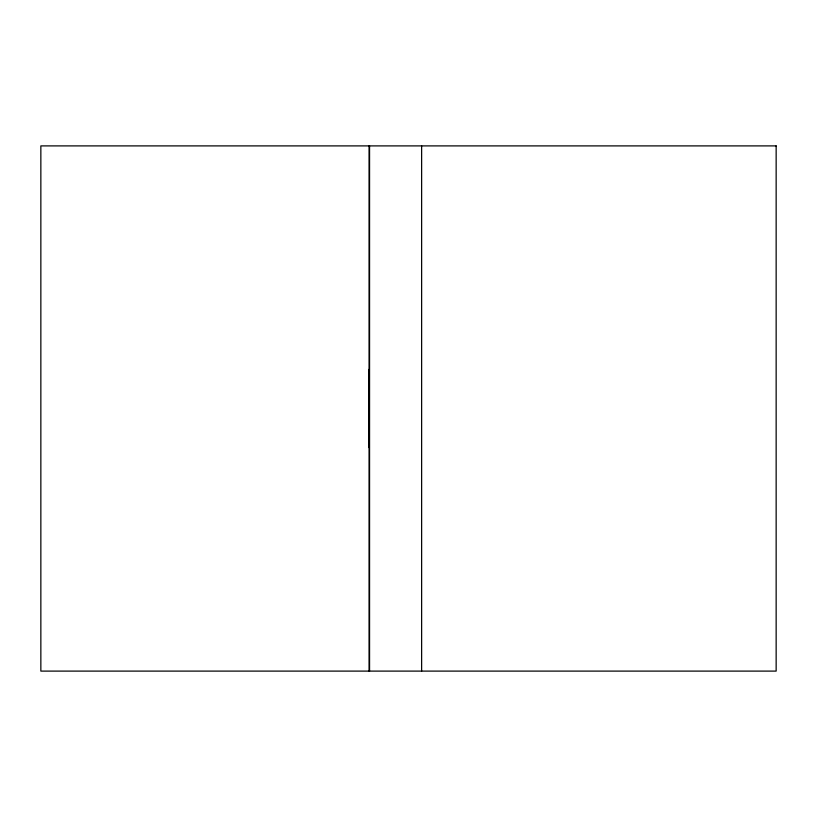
<?xml version="1.0" encoding="UTF-8"?>
<svg xmlns="http://www.w3.org/2000/svg" width="817" height="817" viewBox="0 0 817 817"><rect width="100%" height="100%" fill="white"/><g stroke="black" fill="none" stroke-linecap="round" stroke-linejoin="round"><path stroke-width="1.23" d="M421.633 145.896L421.633 671.104M369.56 145.896L369.56 671.104M369.11 145.896L369.11 671.104M369.223 398.308L369.335 447.89L369.335 369.11L369.223 398.308M776.15 145.896L40.85 145.896L40.85 671.104L776.15 671.104L776.15 145.896"/></g></svg>
